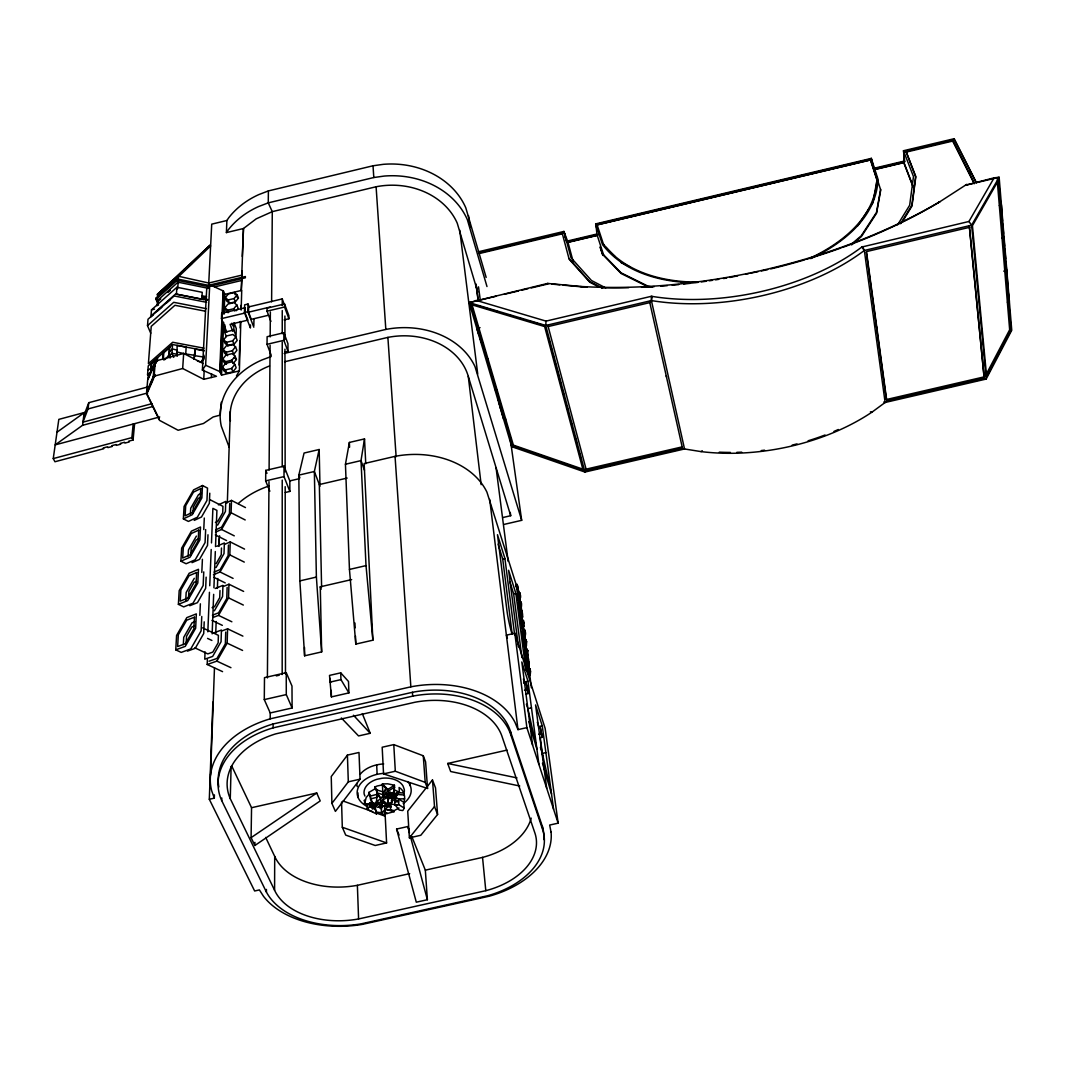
<?xml version="1.0" encoding="UTF-8"?>
<svg xmlns="http://www.w3.org/2000/svg" width="1065" height="1065" viewBox="0 0 1065 1065"><rect width="100%" height="100%" fill="white"/><g stroke="black" fill="none" stroke-linecap="round" stroke-linejoin="round"><path stroke-width="1.5" d="M282.185 674.544L282.225 480.089M282.225 466.789L282.238 342.131M282.238 333.824L282.252 310.554M282.252 305.562L282.252 298.919L248.664 306.906L248.544 312.178L251.287 319.327L268.407 315.267M274.584 890.247L230.266 798.683A78.278 52.611 -2.9 0 1 275.768 733.865L414.991 702.234A74.537 50.867 -5.5 0 1 502.281 737.246L534.603 832.164A71.288 46.487 -6.4 0 1 485.8 890.686L358.599 918.949A71.382 45.981 -4 0 1 274.584 890.247L274.703 856.38L265.691 837.423M912.865 186.335L903.786 162.679L903.732 151.403M221.72 800.614A87.157 58.575 -2.9 0 1 273.093 727.861L273.106 723.974L412.435 692.29A83.283 56.938 -5.5 0 1 510.481 731.469L542.378 826.48L542.884 830.314A83.043 54.195 -6.3 0 1 487.69 895.732L360.809 923.914A83.19 53.649 -4 0 1 266.41 892.071L221.72 800.614L221.8 797.991M266.41 892.071L266.436 889.448M271.615 301.821L272.281 211.655L268.26 202.856L268.393 190.915L373.016 165.781L383.32 164.329A80.634 68.027 -2.6 0 1 465.804 207.848L486.159 277.419M551.058 832.031A90.365 59.094 -6.3 0 1 489.474 896.144L362.087 924.433A90.525 58.495 -4 0 1 263.468 896.251L259.421 889.927L254.642 890.992L209.312 799.283L214.305 798.151L211.669 790.749A94.838 63.86 -2.8 0 1 270.191 718.835L270.23 712.951L264.28 699.598L264.493 677.646L286.245 672.681L291.983 686.046L292.103 707.972L270.23 712.951M267.395 677.926L268.992 481.646M269.086 470.011L270.084 345.246M270.151 336.939L270.364 311.978M270.909 321.43L267.049 311.166L267.089 308.118L284.555 303.978L288.881 315.719L288.895 318.768L284.142 319.899M269.844 491.231L265.664 480.887L265.771 470.384L283.996 466.124L289.813 480.901L289.866 491.418L285.3 492.483M271.229 355.297L267.035 344.315L267.115 336.713L283.862 332.746L287.949 343.729L287.976 351.33L284.941 352.049M254.881 845.49L251.087 837.662L251.553 807.709L316.731 793.012L320.206 800.92L254.881 845.49L254.921 842.335M528.466 669.313L528.32 671.789L526.816 664.187M530.53 671.176C530.437 683.97 522.635 661.352 527.202 660.5C529.412 669.845 529.372 667.582 530.53 671.176L529.265 671.469M253.843 325.65L253.949 319.46M250.475 324.905L250.408 327.993L244.457 312.538L244.657 304.83L248.052 304.031L249.237 307.106M523.301 630.826C525.311 627.538 526.949 636.923 523.794 636.431M526.39 645.763L524.446 643.992L522.036 631.652L523.328 631.212L525.644 641.942L525.87 639.493L526.616 641.862L526.39 645.763L525.072 646.082M253.803 327.195L247.865 311.726L248.052 304.031M230.266 798.683L231.118 766.427M232.796 331.242L230.093 324.359L247.879 320.139L245.136 312.99L245.27 307.705L221.666 313.31L221.453 318.621L226.832 332.213M522.09 620.749C524.992 619.83 523.82 625.022 523.834 626.566L522.542 626.886M241.862 270.883L241.728 275.689L243.486 228.509L256.199 218.844L272.281 211.655L376.091 186.761A70.53 59.241 -2.7 0 1 457.244 223.184L477.759 292.196M242.274 256.452L243.486 228.509L226.406 232.596L226.885 220.508L228.709 217.792A83.443 69.438 1.6 0 1 258.742 194.629L268.393 190.915M239.066 365.095L239.785 340.867M240.171 327.94L240.357 321.484M240.743 308.65L240.836 305.442M241.609 279.975L241.262 290.998L242.194 275.05L208.767 283.024L177.709 276.088L157.327 294.379L157.793 297.814M236.443 375.958L239.372 370.9L240.823 321.577M241.156 310.075L241.728 290.359L224.835 294.379L224.036 314.148M225.727 632.091L225.354 643.793L216.98 658.45L209.059 661.205M227.125 587.414L226.765 598.543L218.591 612.828L212.414 615.211M228.442 545.027L228.11 555.637L220.136 569.562L214.092 572.091M229.734 503.439L229.428 513.543L221.64 527.135L215.729 529.811M207.382 659.688L207.196 664.48L216.874 661.125L227.164 643.154L227.591 628.816L222.053 630.866M213.093 617.447L218.498 615.37L228.536 597.851L228.948 584.219L223.53 586.402M213.439 574.741L220.042 571.985L229.827 554.892L230.226 541.912L244.564 549.101M215.529 532.154L221.56 529.451L231.105 512.771L231.478 500.404L245.469 507.579M364.416 800.694L364.443 800.028L364.603 803.862L369.635 803.729L371.951 801.612L368.849 792.427L375.026 788.832L374.933 786.915L377.276 785.97L382.441 784.905L385.823 788.326L383.027 793.452M364.603 803.862L366.174 797.512L368.929 794.344M518.176 595.202C518.415 589.331 521.943 596.027 520.106 598.517L518.815 598.823M227.338 502.76L230.32 411.463M214.305 798.151L214.411 794.863M233.781 330.043L234.02 322.775L236.284 328.553L236.044 335.834L233.781 330.043L224.622 332.213L226.339 336.553M219.989 590.543L219.736 597.625L214.544 606.704L212.081 607.662M221.48 548.022L221.24 554.785L216.168 563.638M209.312 799.283L212.893 702.075M210.537 775.187L214.478 667.755M215.742 633.036L216.168 621.467M217.38 588.413L217.739 578.495M218.964 545.44L219.204 538.823M212.148 633.861L213.666 594.35M213.919 587.774L215.316 551.55M215.516 546.611L216.914 510.401L212.893 508.364L211.482 542.924M203.961 355.204L203.868 359.278L201.458 361.94L197.464 361.195M207.835 631.825L209.446 592.313M209.725 585.723L211.203 549.513M239.372 370.9L221.547 375.106L223.69 322.389M224.622 332.213L224.915 324.932M1001.326 214.837L1001.899 216.461A40.457 7.535 77.8 0 1 1001.579 219.097M205.066 651.86L204.76 659.195L212.654 656.426L221.054 641.756L221.44 630.054L213.546 632.969M221.547 375.106L219.709 371.512L223.091 290.865L209.752 284.701L206.677 289.387L202.39 370.088L216.461 376.304L203.734 379.313L182.674 368.503L154.106 376.185L146.477 393.611L159.51 420.356L178.121 430.26L203.455 423.497L213.16 416.974L220.242 415.097L221.254 402.251M220.202 371.778L222.332 320.751M222.612 314.162L223.091 290.865M204.214 621.84L203.708 633.555L195.268 648.292L187.453 651.128M206.144 577.163L205.665 588.293L197.438 602.67L189.796 605.719M207.981 534.776L207.515 545.387L199.488 559.405L192.02 562.639M209.778 493.215L209.339 503.319L201.511 516.991L194.203 520.399M203.868 357.387L201.458 361.94L203.947 357.068L194.815 355.697L195.201 348.801L193.923 358.865M199.834 615.37L200.366 603.828M201.804 572.477L202.403 559.285M203.761 529.585L204.294 518.043M211.349 377.516L211.522 373.682M201.764 616.475L201.125 630.813L190.768 648.918L181.21 652.392L175.752 649.85L176.59 635.459L186.801 617.62L196.333 613.893L195.654 628.23L185.27 646.348L175.752 649.85M203.761 571.892L203.149 585.524L193.045 603.163L183.713 606.89L178.388 604.348L179.186 590.662L189.157 573.263L198.476 569.296L197.824 582.928L187.706 600.593L178.388 604.348M205.651 529.585L205.079 542.564L195.214 559.777L186.095 563.744L180.904 561.202L181.662 548.155L191.38 531.182L200.5 527.002L199.874 539.982L190.009 557.208L180.904 561.202M202.483 485.52L201.884 497.887L192.259 514.688L183.366 518.895L184.085 506.461L193.577 489.9L202.483 485.52L207.515 488.103L206.956 500.47L197.345 517.244L188.425 521.424L183.366 518.895M202.39 370.088L205.625 365.268L209.752 284.701M176.63 352.275L177.043 354.858L176.71 351.956L185.723 353.979L186.149 347.097L177.083 345.38L177.163 356.349M186.149 643.766L186.535 636.298L191.86 627.005L194.349 626.047M188.532 598.49L188.904 591.381L194.096 582.315L196.519 581.304M190.795 555.531L191.141 548.768L196.213 539.928L198.583 538.863M193.005 513.423L193.351 506.967L198.29 498.353L200.606 497.235M208.434 285.327L208.487 288.362L178.028 282.172L157.553 300.463L156.582 300.703L155.996 299.305L156.116 298L176.564 279.696L178.534 279.23L208.434 285.327L245.376 276.527L245.336 277.805L208.367 286.618L178.441 280.534L176.471 281L155.996 299.305L158.339 301.049L160.748 298.892M203.734 379.313L204.214 370.261M208.62 285.726L211.722 224.143L226.885 220.508M542.231 737.339L540.075 726.543L542.231 737.339L539.862 737.872M183.326 644.684L183.726 637.349L192.073 622.785L194.669 621.774M185.723 600.487L186.162 592.499L194.296 578.308M188.132 556.05L188.465 549.966L196.399 536.094M190.409 514.022L190.715 508.231L198.476 494.706L201.392 493.295M204.214 350.505L172.543 344.528L172.011 353.3L173.728 357.374M529.052 675.623L529.092 674.864M170.134 358.04L168.936 355.99L169.495 347.217L169.388 354.019C157.474 372.763 165.581 338.257 163.264 359.398M651.327 296.31L546.026 321.111L545.746 325.477L584.951 472.048L684.529 448.964L651.407 300.583L651.327 296.31L652.139 296.403A176.191 96.862 -11.3 0 0 861.811 247.027L968.937 221.48L994.124 177.828L999.143 177.283L1011.75 330.27L986.163 379.06L885.135 402.477L883.777 401.998M527.681 655.507L526.23 655.441L527.628 655.547C527.641 653.95 528.919 648.558 525.897 649.45M182.674 368.503L183.673 353.447L155.383 361.075L147.769 379.02L155.33 361.674L156.369 361.994M157.088 361.235L157.314 357.933L157.394 361.461M176.91 287.257L176.417 294.206L201.857 299.265L202.23 292.316L176.91 287.257L151.496 309.875L150.884 316.891L153.32 314.721M176.564 279.696L176.471 281L178.814 282.757M177.549 288.815L178.534 279.23M178.228 279.523L178.414 276.833L210.617 245.988L209.938 245.256L157.327 294.379M157.633 358.16L151.576 363.485L150.777 369.874M148.581 377.09L147.569 374.76L148.235 365.921L172.543 344.528M150.737 333.238L147.502 325.664L148.008 319.247L174.101 295.95L206.623 302.314M522.582 617.128L522.076 615.796L520.838 616.076L521.291 617.434L522.516 617.154C523.714 610.964 514.954 589.824 520.466 614.425M521.331 607.769L519.906 607.689L521.278 607.796C521.384 606.278 522.476 601.232 519.627 602.111M520.159 607.409L520.053 608.075M154.106 376.185L155.383 361.075M156.116 298L158.459 305.189M157.088 305.788L157.553 300.463M146.477 393.611L154.159 375.586L155.197 375.905M153.626 378.488L147.676 392.093L146.637 391.787L147.662 380.232L155.237 362.872L156.262 363.192M525.724 694.114L528.147 693.555L528.293 691.917L525.977 682.572L523.567 683.118M85.999 412.088L58.815 419.384L53.25 458.589L54.954 461.744L103.704 448.738L103.292 447.952L107.552 446.807L107.951 447.606L112.198 446.475L111.798 445.676L116.045 444.544L116.458 445.343L120.704 444.198L120.305 443.413L124.552 442.281L124.951 443.067L129.211 441.935L128.812 441.136L133.072 440.005L134.589 423.817M133.072 440.005L131.874 437.622L133.165 424.043M525.977 682.572L528.147 693.555M374.933 786.915L377.05 789.99L377.236 793.824L376.371 802.571L374.92 803.489L371.991 802.584L370.487 798.95L376.983 797.286L377.143 791.907L375.026 788.832M152.069 403.635L82.963 422.139L88.022 408.947L88.794 402.677L147.516 387.021M159.723 416.947L55.194 444.877L82.564 425.308L84.162 412.727L56.991 432.217M976.365 182.461L954.187 138.703L903.479 150.751L913.477 176.564L909.656 205.265L897.635 224.795M364.51 438.913L361.008 460.613L366.014 565.621L372.883 640.185L355.803 644.099L349.453 569.442L345.446 464.247L349.373 442.441L364.51 438.913L365.761 463.768M372.337 808.694L373.629 806.897L373.456 803.037L372.164 804.847L372.337 808.694L374.827 808.854L374.92 803.489M586.03 471.01L584.951 472.048L511.719 446.661L469.186 302.606L545.746 325.477L651.407 300.583L652.139 296.403M880.622 189.317L876.482 212.441L861.279 235.778L851.454 244.138M396.673 792.506L396.846 795.382L390.522 794.889L392.626 797.472L393.251 793.199M394.463 797.059L394.902 804.727L399.255 810.052L402.663 810.572L403.369 809.786L404.141 808.055L403.781 802.304C405.792 797.246 404.194 790.257 399.109 787.501L399.388 792.28L393.797 795.169L394.476 785.238L387.7 783.813L382.388 783.947L383.32 802.557L381.203 803.649L381.31 805.579L377.969 807.297L375.053 806.378L377.969 804.541L381.31 805.579M528.946 665.412C524.579 660.353 529.864 671.616 529.212 661.312C527.082 660.5 530.051 652.965 524.592 651.074L526.829 662.643M525.937 639.533C520.399 646.588 525.87 637.123 522.635 633.302L523.887 633.009M524.592 629.934C526.23 641.636 517.55 602.657 522.742 632.264M319.167 449.51L314.361 471.502L316.385 577.07L321.657 651.913L304.603 655.814L299.877 580.891L298.826 475.123L304.071 453.038L319.167 449.51L319.953 484.642M520.918 601.885L520.625 604.148L518.442 593.871L517.058 593.871L519.227 605.08M176.75 350.079L172.277 348.894L169.521 351.823M519.627 592.659L519.401 594.922L517.071 584.419L520.106 598.517M185.723 353.979L194.895 355.364L193.83 359.171M390.203 806.258L391.041 803.103L390.402 810.092L384.785 809.16L388.352 806.498L388.153 802.664M381.27 812.781L384.838 810.119L384.864 815.75L381.27 812.781L381.789 805.233M382.215 804.82L381.084 808.934L378.807 807.044M83.762 415.843L88.794 402.677M375.439 805.18L374.614 807.177L376.491 813.953L368.344 809.946L365.681 804.075M153.214 369.222L155.104 364.882M146.637 391.787L154.265 374.361L155.304 374.68M388.911 793.758L387.407 794.543L388.006 802.917L391.601 802.864L392.785 800.348L392.572 796.514L394.569 798.976M395.687 799.908L398.63 801.785L394.742 801.852L396.792 794.423L404.008 794.983M396.846 795.382L395.581 797.991L393.118 796.42M381.909 802.278L383.32 799.549L383.32 802.557M383.36 800.521L381.257 804.607L377.915 803.582L383.36 800.161M985.99 374.787L1009.66 329.751L997.319 181.449M985.218 376.238L986.629 376.451L1011.044 329.937L998.65 179.998L997.186 179.839M383.12 795.355L383.853 794.037L383.014 793.771L383.16 796.314L380.658 797.898L380.844 801.745M382.388 783.947L387.82 789.445L388.126 795.182L384.918 797.206L383.999 796.913L386.076 793.119L385.783 787.381M217.633 525.125L225.421 511.506L225.767 501.402L218.392 504.863M216.022 567.538L224.009 553.587L224.369 542.977L216.834 546.278M214.385 610.804L222.572 596.506L222.944 585.377L215.223 588.492M998.65 179.998L972.438 225.66L986.629 376.451M900.591 223.703L911.88 205.319L915.687 176.258L906.009 151.363L952.629 140.287L974.182 182.954M902.414 221.653L911.959 206.104L915.78 177.03L906.009 151.363M857.831 225.74L869.333 208.221M871.103 205.518L872.874 202.829L877.001 180.145L870.331 159.55L871.277 158.405L878.013 179.239C876.455 217.446 842.721 243.659 810.705 258.635M226.406 232.596L228.243 229.867A84.148 69.718 1.4 0 1 258.529 206.583L268.26 202.856L373.802 177.522L384.199 176.071A81.313 68.306 -2.7 0 1 467.362 219.709L486.985 286.552M563.119 232.556L563.931 231.438L571 257.717L591.421 280.468L605.705 287.909M347.416 755.098L331.242 776.571L331.907 803.369L335.395 811.397L360.05 779.181L358.998 752.476L347.416 755.098L348.308 781.83L331.907 803.369M432.483 779.953L407.722 811.157L409.386 837.836L420.795 835.28L437.582 814.485L435.518 787.887L432.483 779.953L434.52 806.551L437.582 814.485M232.955 371.805L236.177 367.758L234.846 364.39L231.851 361.834L225.634 363.311L222.385 367.345L223.743 370.7L226.725 373.282L232.955 371.805L231.624 368.437L234.846 364.39M235.112 356.176L236.43 359.504L233.222 363.511L231.904 360.183L235.112 356.176L232.13 353.647L225.94 355.111L222.718 359.105L224.049 362.433L226.033 364.137M223.211 349.706L226.153 352.209L232.33 350.744L235.525 346.791L232.556 344.288L226.406 345.752L223.211 349.706L224.608 353.221L226.579 354.898M409.386 837.836L434.52 806.551M234.034 344.315L237.202 340.387L235.831 336.913L232.889 334.463L226.778 335.914L223.597 339.815L224.981 343.289L227.91 345.766L234.034 344.315L232.663 340.84L235.831 336.913M224.888 307.825L227.764 310.168L233.768 308.743L236.869 304.976L233.981 302.633L228.003 304.058L224.888 307.825L226.179 311.126L228.096 312.697M236.084 310.794L238.147 308.278L236.869 304.976M235.378 301.821L238.454 298.094L237.189 294.819L234.327 292.529L228.389 293.94L225.301 297.654L226.565 300.916L229.428 303.232L235.378 301.821L234.114 298.546L237.189 294.819M946.945 141.352L953.215 139.861L954.187 138.703M512.704 445.782L513.37 445.117L471.795 303.898L471.089 304.563L512.704 445.782L583.127 470.171L544.628 326.556L471.089 304.563M505.05 419.81L505.729 419.144M496.49 390.762L497.169 390.096M177.709 276.088L209.938 245.256M487.238 359.384L487.943 358.719M478.238 328.845L478.944 328.18M188.186 266.942L191.727 263.641M369.595 802.77L369.755 806.618L371.712 806.738L371.046 803.436L371.951 801.612M369.755 806.618L371.139 805.366L371.006 802.477M158.033 295.125L178.414 276.833M167.977 292.449L170.387 290.292M152.095 314.974L175.618 293.967L207.329 300.184M147.502 325.664L173.715 302.314L206.384 308.677M156.968 311.486L161.827 307.173M166.686 302.846L170.347 299.611M163.704 352.808L169.801 347.443M147.902 370.327L151.257 367.891M147.569 374.76L150.604 372.098L151.576 363.485M168.936 355.99L172.011 353.3L176.577 354.152M851.561 244.91L861.385 236.563L876.588 213.213L880.715 190.089L873.832 168.323L904.678 160.975L903.479 150.751L904.784 151.723M381.03 807.976L384.585 805.326L384.851 812.941M683.757 448.844L701.063 451.613A168.909 102.546 -10.7 0 0 872.235 411.969L885.734 402.038M994.124 177.828L965.476 185.243L973.49 183.353M842.535 247.426A354.898 180.105 -11.8 0 0 938.145 202.843L939.969 201.591A357.973 181.383 -11.8 0 1 580.678 286.472L547.61 283.436L469.186 302.606L496.223 296.216M701.063 451.613L702.301 450.775M251.087 837.662L316.731 793.012M398.976 808.016L394.117 810.678L390.948 809.826M938.145 202.843L966.86 184.285M387.82 789.445L394.476 785.238M523.78 626.606L520.758 612.202L523.128 622.892L523.408 620.509L522.17 620.788M810.039 258.169C841.829 243.313 875.337 217.3 876.908 179.373L870.398 159.218L596.893 224.222L597.079 224.955L870.504 159.99L870.398 159.218M366.946 805.566L369.755 804.088M367.079 808.455L372.683 805.486M390.362 792.027L388.858 792.799L389.164 798.55M383.174 799.669L387.554 797.405L388.246 804.581L382.402 800.081M387.66 799.322L390.682 797.765L390.416 792.972L396.726 793.465M226.312 502.826L231.478 500.404M215.423 522.476L217.766 521.397L222.718 512.758L222.944 506.328L209.858 499.645M224.941 544.215L230.226 541.912M394.17 811.636L386.741 813.62L384.678 811.903L384.651 809.094L394.17 811.636L394.117 810.678M271.216 356.509L261.99 359.943A80.767 63.314 -0.3 0 0 221.294 426.16L229.215 447.353M566.593 241.968L598.237 234.433M88.022 408.947L146.97 393.131M82.564 425.308L152.828 406.497M53.25 458.589L131.874 437.622M370.487 798.95L370.354 796.061L376.85 794.397M214.877 286.844L242.035 280.375M151.496 309.875L154.505 309.156M203.149 299.545L206.344 298.772M225.301 297.654L228.163 299.957L234.114 298.546M478.385 251.779L563.931 231.438L565.701 238.467M873.473 166.912L871.277 158.405L595.668 223.903L597.012 229.534M494.08 248.97L500.497 247.439M516.552 243.619L522.982 242.101M535.828 239.039L545.453 236.763M600.154 223.757L870.331 159.55M906.209 151.03L912.465 149.539M478.944 252.844L562.174 233.075L569.136 259.168L589.784 282.225L598.45 286.765M870.478 159.87L596.986 224.848L595.668 223.903L602.497 244.564C623.997 272.6 661.085 282.385 695.006 282.757A354.898 180.105 -11.8 0 0 698.187 282.332M479.144 253.576L562.36 233.807L562.174 233.075M906.102 152.135L952.709 141.059L974.249 183.739M244.457 312.538L247.865 311.726M221.453 318.621L245.136 312.99M248.544 312.178L270.404 306.986M267.049 311.166L284.555 307.013L284.555 303.978M566.407 241.276L596.44 234.14M567.192 241.995L597.651 234.766M874.764 168.989L904.278 161.987M904.931 161.627L874.032 168.962L874.139 169.721L903.786 162.679M567.259 242.327L597.731 235.099M874.898 169.308L904.425 162.293M223.597 339.815L226.539 342.291L232.663 340.84M267.035 344.315L283.862 340.334L283.862 332.746M504.171 294.339L518.482 290.958M521.65 290.199L528.014 288.695M531.195 287.949L547.091 284.182M976.698 182.594L999.143 177.283L971.626 225.181L986.163 379.06L983.94 378.781M222.718 359.105L225.687 361.661L231.904 360.183M284.129 353.46L385.823 329.431A77.665 61.757 -3.9 0 1 475.043 366.719L521.677 520.332L503.918 524.433M222.385 367.345L225.381 369.914L231.624 368.437M146.77 393.504L147.569 393.318M284.555 361.781L387.886 337.392A67.867 53.956 -3.9 0 1 468.281 376.398L510.694 515.713L502.707 517.563M480.022 327.647L476.814 328.406A38.912 2.889 76.6 0 0 479.064 335.608M651.407 300.583A178.893 98.526 -11.3 0 0 864.341 250.448L971.626 225.181L968.937 221.48M969.829 227.258L866.497 251.593L886.772 400.626L984.18 378.048L969.323 226.233L984.18 378.048M494.999 389.67L496.09 389.417M1006.532 269.844L1006.159 273.226M1003.723 271.162L1006.824 270.443M265.664 480.887L284.009 476.614L283.996 466.124M345.446 464.247L361.008 460.613L364.483 470.251M289.813 480.901L299.305 478.678M518.841 593.059L486.958 492.216A80.128 60.572 -4.6 0 0 395.048 456.353L364.15 463.568L372.883 640.185M347.163 478.065L319.34 484.548L321.603 587.028M983.701 376.983L886.36 399.548L866.298 252.165M586.389 470.251L682.412 447.992L649.557 301.541L649.823 302.606L548.076 326.569L547.876 325.477L586.389 470.251L586.189 469.132L682.132 446.887L682.412 447.992M597.225 468.414L603.615 466.923M606.81 466.19L616.409 463.967M638.787 458.775L645.19 457.298M648.385 456.552L653.178 455.447M670.764 451.36L677.167 449.883M886.999 401.252L893.468 399.748M919.308 393.757L924.167 392.639M946.785 387.394L953.242 385.889M974.249 381.03L980.705 379.526M299.877 580.891L316.385 577.07M349.453 569.442L366.014 565.621M321.657 651.913L320.272 586.815L351.636 579.586M512.159 633.915L502.72 559.045L504.93 558.539L497.475 534.697L506.993 610.951A17.426 1.597 77.3 0 0 512.039 634.048M520.146 602.857L515.873 584.831L517.124 584.432M515.873 584.831L517.231 584.698M516.006 584.978L516.285 585.87L517.51 585.59M516.285 585.87L517.683 586.216M521.917 657.598L513.649 593.884L515.833 593.391L508.604 570.268L518.455 646.854M518.402 592.939L519.693 592.712M519.8 592.992L518.482 592.992M517.084 594.004L518.336 593.591M517.058 593.871L518.442 593.871M518.895 594.27L520.119 593.99M517.217 594.15L517.497 595.042L518.722 594.763M519.028 594.749L520.239 594.47M517.497 595.042L518.895 595.388M518.682 598.423L519.933 598.237M518.748 598.65L519.973 598.37M519.8 602.444L521.025 602.164M518.296 603.269L519.574 602.857M518.336 603.136L519.667 603.123M520.119 603.442L521.344 603.163M518.442 603.402L518.722 604.294L519.946 604.015M518.722 604.294L520.133 604.64M519.973 607.902L521.198 607.622L518.309 593.724M520.852 611.377L522.156 611.15M521.038 611.709L522.263 611.43M521.704 623.864L519.534 612.628L520.812 612.215M519.534 612.628L520.905 612.481M519.667 612.761L519.946 613.653L521.184 613.373M520.758 615.783L522.076 615.796M521.144 617.034L522.382 616.755M521.211 617.261L522.449 616.981M276.274 675.902L279.23 675.223M522.276 621.068L523.514 620.788M520.758 621.947L522.063 621.667M520.812 621.947L522.156 621.933M520.918 622.213L521.198 623.105L522.449 622.825M522.835 623.118L524.073 622.839M523.141 624.516C519.321 625.235 525.697 627.338 522.422 626.579M521.996 625.235L523.248 624.955M522.09 625.528L523.328 625.248M524.672 629.974L523.421 630.254L524.779 630.254M340.733 672.84L329.511 675.41L331.401 696.896L348.907 692.902L348.508 681.494L340.733 672.84L340.946 679.616L348.907 692.902M551.031 832.045L549.66 825.056L558.14 823.165L545.134 728.354L514.821 633.249L506.381 635.179L507.406 638.348M522.036 631.652L523.434 631.478M523.98 632.024L525.218 631.731M524.1 632.583L525.338 632.304M523.727 636.258L523.168 634.354L524.419 634.061L522.023 621.8M523.261 634.78L524.513 634.5L525.045 636.151M523.354 635.073L524.606 634.793M523.661 636.045L524.912 635.752M523.687 636.138L524.978 635.978M329.684 682.186L340.946 679.616M526.043 639.812L524.699 639.825M264.28 699.598L286.285 694.58L286.245 672.681M525.724 653.75L523.288 641.17L524.712 641.143L526.962 651.74L527.228 649.197L525.977 649.49M523.314 641.316L524.606 640.877M523.341 641.157L524.712 641.143M525.125 641.103L526.363 640.824M525.245 641.583L526.496 641.303M523.447 641.423L523.727 642.315L524.992 642.035M525.365 642.155L526.616 641.862M523.727 642.315L525.178 642.674M524.446 643.992L525.697 643.713L523.328 631.212M524.539 644.432L525.884 644.445M524.965 645.789L526.216 645.51M525.005 645.909L526.256 645.63M526.083 649.756L527.335 649.477M526.004 650.901L524.579 650.928L526.696 660.34M526.403 650.768L527.654 650.489M526.536 651.248L527.787 650.968M525.018 652.086L526.283 651.793M525.205 652.725L526.469 652.432M526.256 655.547L527.561 655.388M527.202 659.222L528.533 658.969M527.375 659.528L528.639 659.235M270.191 718.835L410.85 686.832A91.058 62.263 -5.5 0 1 514.954 722.256L517.989 729.632L526.869 727.635L514.821 633.249M525.897 660.939L527.202 660.5M525.884 660.793L527.308 660.753M526.03 661.046L526.323 661.951L527.588 661.658M527.774 662.297L526.323 661.951M527.215 664.347L528.493 664.054M527.534 665.306L528.826 665.119M527.601 665.532L528.866 665.239M528.693 669.392L529.957 669.1M273.093 727.861L412.701 696.137A83.456 56.951 -5.5 0 1 510.947 735.289L542.884 830.314M528.346 673.573L529.625 673.28L527.175 660.659M528.453 674.012L529.731 673.719L530.264 675.37M528.533 674.305L529.811 674.012M528.852 675.277L530.157 675.077M528.919 675.49L530.197 675.21M532.593 745.101L521.823 661.951L527.96 681.161L524.379 681.973L523.434 679.017M524.486 690.253L526.909 689.694M362.326 713.617L370.234 733.292L358.559 735.942L341.359 717.97M531.475 707.839L527.841 708.651L536.893 749.081L528.799 721.697M393.784 744.608L382.175 747.231L383.546 773.882L427.544 788.459L425.601 761.874L423.271 755.777L393.784 744.608L395.315 771.233L425.201 782.362L427.544 788.459M553.587 809.28L542.258 725.877L538.757 726.676L537.319 722.19M538.677 734.238L541.06 733.705M348.308 781.83L360.05 779.181M383.546 773.882L395.315 771.233M519.733 786.01L450.681 771.526L447.686 763.472L507.06 750.093M540.394 747.404L542.338 753.394L545.892 752.596M412.022 837.077L425.334 870.158L427.385 899.725L416.295 902.188L396.606 829.049L407.775 826.547L408.987 829.555M375.852 812.821L385.224 816.203L386.595 842.934L375.213 845.49L345.712 835.093L342.304 827.252L341.559 802.025M274.703 856.38A70.21 45.955 -3.9 0 0 357.374 885.308L409.652 873.646M425.334 870.158L482.538 857.392A70.117 46.461 -6.3 0 0 531.195 818.133M729.831 277.459L737.699 275.835M745.58 274.198L748.735 273.559M750.306 273.226L758.2 271.602M761.355 270.949L767.665 269.645M525.844 650.635L528.4 663.761M384.066 812.741L386.688 812.662L386.741 813.62M404.633 798.817L398.47 798.91L398.803 804.661L404.141 808.055M394.902 804.727L398.803 804.661M697.841 282.118C663.375 282.145 625.435 272.693 603.509 244.204M681.44 282.624L689.721 282.757M870.398 411.836L872.235 411.969M398.124 792.626L403.888 793.066M551.883 284.102L559.884 284.848M563.092 285.14L582.302 286.898A354.898 180.105 -11.8 0 0 587.015 287.151M999.329 205.638L1000.781 205.798M1002.032 238.067L1003.47 238.227M1004.801 271.362L1006.212 271.548M1007.37 302.207L1008.768 302.38M1009.66 329.751L1011.044 329.937M380.951 805.38L391.241 806.937M397.391 805.02L389.644 803.849L389.803 806.724M374.827 808.854L374.521 805.26L376.398 812.036L381.443 812.808M511.719 446.661L516.219 447.393M203.987 348.188L172.676 342.264L148.408 363.644L151.23 326.369L174.926 305.282L205.478 311.22M195.108 349.12L204.134 350.824M201.485 298.307L207.888 299.558M202.044 295.79L206.623 296.709M201.844 297.175L206.424 298.094M447.686 763.472L516.978 777.889M652.619 287.111L647.919 286.112L621.015 272.813L603.669 254.921M580.678 286.472L582.302 286.898M371.046 803.436L372.803 803.942L372.99 807.789M476.095 300.343L546.026 321.111M479.623 306.227L487.451 308.57M490.579 309.502L498.407 311.845M507.792 314.654L512.478 316.052M518.748 317.929L523.434 319.327M529.691 321.191L537.519 323.534M540.647 324.466L545.347 325.877M154.292 376.983L153.254 376.664L154.225 365.162L155.264 365.481M373.629 806.897L375.093 807.35M383.054 794.73L377.183 792.866L380.658 797.898M377.05 789.99L383.746 792.12L383.999 796.913M513.37 445.117L583.793 469.479M547.61 283.436L548.688 283.809M342.304 827.252L386.595 842.934M343.063 801L372.737 811.703M394.756 790.017L399.388 792.28M205.625 365.268L219.709 371.512M207.196 664.48L222.572 671.642M216.874 661.125L230.945 667.688M194.815 647.826L207.795 653.897L212.814 652.113L218.152 642.807L218.405 635.352L202.603 627.844M207.555 638.401L211.882 640.451M227.164 643.154L242.58 650.449M227.591 628.816L242.9 636.125M211.988 620.402L222.332 625.355M218.498 615.37L231.864 621.787M228.536 597.851L243.339 605.053M620.815 262.456L629.668 266.783M228.948 584.219L243.632 591.421M213.679 577.257L225.208 582.901M220.042 571.985L233.089 578.402M648.079 286.858L621.188 273.559L603.842 255.667L597.026 234.753L595.894 224.569M229.827 554.892L244.284 562.094M215.33 534.923L226.579 540.567M221.56 529.451L234.273 535.855M231.105 512.771L245.203 519.96M183.673 353.447L203.135 363.511M602.59 288.269L589.597 281.48L568.95 258.422M395.514 797.033L403.781 802.304M169.388 354.019L169.907 356.429M382.495 801.998L388.352 806.498M236.537 296.549L238.454 298.094M234.433 357.827L236.43 359.504M386.076 793.119L388.126 795.182M605.972 247.28L615.104 256.625M183.952 269.512L184.644 270.257M353.447 715.227L370.234 733.292M390.682 797.765L392.785 800.348M861.785 247.013L864.341 250.448L885.135 402.477M377.236 793.824L380.698 798.857L376.331 801.612L376.504 805.459M954.52 140.048L976.232 182.9M969.629 171.225L971.12 174.181M862.424 246.574L864.341 250.448M146.531 393.012L159.191 418.998M231.864 766.294L251.553 807.709M286.285 694.58L292.103 707.972M156.701 299.398L157.953 302.38M371.139 805.366L371.712 806.738M368.849 792.427L370.354 796.061M396.606 829.049L399.069 835.067M265.771 470.384L266.956 473.326M225.381 369.914L226.725 373.282M320.272 586.815L321.204 589.158M226.153 352.209L227.564 355.737M225.687 361.661L226.579 363.871M226.539 342.291L227.91 345.766M284.009 476.614L289.866 491.418M232.33 350.744L233.728 354.272L236.909 350.305L235.525 346.791M876.455 326.729L876.868 327.794M227.764 310.168L228.629 312.378M231.89 323.174L232.969 325.93M299.891 477.852L298.826 475.123L314.361 471.502L319.979 486.239M228.163 299.957L229.428 303.232M223.57 291.118L224.835 294.379M573.156 261.564L567.805 241.662L564.117 232.143L566.234 240.57M233.768 308.743L234.62 310.953M903.679 161.893L913.344 187.041M234.327 292.529L235.165 294.699M283.862 340.334L287.976 351.33M364.909 796.061L364.15 794.011A20.208 13.539 -4.6 0 1 376.957 779.287L382.109 778.235A20.208 13.539 -4.6 0 1 403.063 786.023L404.261 789.418A20.208 13.539 -4.6 0 1 404.301 791.788M282.252 298.919L284.355 304.657M284.555 307.013L288.895 318.768M596.893 224.222L603.695 244.95M600.367 247.586L602.923 255.387M600.061 246.88L602.617 254.681M526.869 727.635L558.14 823.165M527.495 655.161L524.566 641.024M526.403 704.205L527.361 707.173M542.258 725.877L535.562 704.937L546.718 788.273M522.17 631.771L522.462 632.663M498.047 544.148L502.72 559.045M509.789 581.557L513.649 593.884M548.755 338.63L550.046 343.423M550.898 346.618L552.176 351.397M553.028 354.592L554.319 359.384M555.171 362.566L556.449 367.358M557.301 370.553L558.579 375.333M559.445 378.528L560.722 383.307M562.427 389.697L563.705 394.476M566.7 405.645L567.978 410.438M570.973 421.607L572.251 426.399M575.246 437.569L576.524 442.348M579.52 453.517L580.798 458.309M407.775 826.547L409.479 832.91M410.331 836.092L427.385 899.725M500.83 409.413L500.151 406.83A38.433 2.769 76.8 0 1 499.232 403.182M567.805 241.662L567.978 242.394L597.199 235.458L597.026 234.753M666.211 375.839L666.477 376.93M521.996 615.503L519.534 602.99M542.338 753.394L551.51 793.918L542.471 763.206M522.968 633.409L523.168 634.354M516.458 586.495L517.058 589.517M517.67 595.668L519.108 602.976M518.895 604.933L520.346 612.282M520.439 615.823L521.051 618.911M521.69 625.301L522.303 628.403M523.913 642.954L524.539 646.109M517.364 591.035L518.162 595.122M522.569 629.801L523.115 632.61M524.845 647.68L525.671 651.953M519.374 595.801L520.159 599.928M329.964 678.285L330.656 682.585M510.215 438.58L521.677 520.332M510.255 512.411L510.694 515.713M540.235 737.672L543.19 759.758M478.505 286.844L480.262 299.984M520.798 607.742L521.451 612.641M522.103 617.54L522.529 620.802M523.181 625.701L523.834 630.6M524.486 635.499L525.138 640.398M525.564 643.659L526.429 650.183M527.082 655.082L527.734 659.981M528.386 664.88L529.039 669.779M529.691 674.678L531.422 687.737M468.48 215.583L470.064 227.471M476.135 284.342L478.305 300.836M475.988 284.222L478.132 300.503M527.96 681.161L538.917 764.43M515.833 593.391L525.897 670.151M871.277 158.405L871.836 162.772M496.05 467.615L508.165 561.415M504.93 558.539L514.675 635.006M459.734 230.16L477.719 373.988M489.7 499.432L517.989 729.632M468.281 376.398L481.154 484.681M510.481 731.469L510.947 735.289M952.629 140.287L952.709 141.059M482.538 857.392L485.8 890.686M1001.979 214.677L1002.485 220.921M1002.751 224.049L1003.523 233.421M1003.776 236.55L1004.561 246.068M1004.827 249.237L1005.613 258.755M1005.879 261.923L1008.262 290.812M1001.579 217.952L1001.846 221.081M1006.957 282.904L1007.224 286.126M423.271 755.777L425.201 782.362M387.886 337.392L396.127 456.672M412.435 692.29L412.701 696.137M395.048 456.353L410.85 686.832M376.091 186.761L385.823 329.431M373.016 165.781L373.802 177.522M410.118 782.695L410.331 785.837M393.584 791.335L393.797 795.169M391.441 799.988L391.601 802.864M387.9 801L388.006 802.917M384.678 811.903L384.864 815.75M376.677 764.883L377.13 774.322M377.782 800.694L377.969 804.541M376.398 812.036L376.491 813.953M349.373 442.441L349.573 447.22M354.951 623.012L355.151 627.884M355.47 635.991L355.803 644.099M357.947 792.853L358.133 797.592M357.374 885.308L358.599 918.949M331.242 690.36L331.401 696.896M304.51 647.507L304.603 655.814M284.901 316.025L284.941 339.229M284.954 349.16L285.154 471.768M285.18 486.678L285.487 673.905M218.818 786.982A86.984 58.562 -2.8 0 1 273.106 723.974M230.399 420.981A70.916 55.593 -0.3 0 1 269.498 365.961M542.378 826.48A82.884 54.195 -6.3 0 1 543.762 839.553M357.241 786.596A26.944 18.132 -4.6 0 1 356.788 783.454M360.289 774.162A26.944 18.132 -4.6 0 1 383.693 763.951M407.669 781.55A27.078 18.145 -4.6 0 1 403.209 803.622M367.878 806.791A27.078 18.145 -4.6 0 1 358.546 786.915A27.078 18.145 -4.6 0 1 384.185 773.39M219.031 546.452A83.456 62.196 -1.4 0 1 219.603 535.775M238.254 503.545A83.456 62.196 -1.4 0 1 268.926 486.013M840.991 247.985A354.898 180.105 -11.8 0 1 806.471 259.301M804.874 259.78A354.898 180.105 -11.8 0 1 770.794 268.899M726.663 278.018A354.898 180.105 -11.8 0 1 723.508 278.551M718.755 279.336A354.898 180.105 -11.8 0 1 715.587 279.842M712.418 280.321A354.898 180.105 -11.8 0 1 709.263 280.801M706.095 281.253A354.898 180.105 -11.8 0 1 701.356 281.919M690.253 283.317A354.898 180.105 -11.8 0 1 683.677 284.062M678.764 284.581A354.898 180.105 -11.8 0 1 672.215 285.207M667.316 285.646A354.898 180.105 -11.8 0 1 660.819 286.152M654.336 286.591A354.898 180.105 -11.8 0 1 641.463 287.284M628.696 287.696A354.898 180.105 -11.8 0 1 601.392 287.683M838.341 429.501A166.034 100.869 -10.7 0 1 833.975 431.405M825.056 434.999A166.034 100.869 -10.7 0 1 808.095 440.79M797.006 443.892A166.034 100.869 -10.7 0 1 792.187 445.09M764.537 450.176A166.034 100.869 -10.7 0 1 761.262 450.575M741.693 452.172A166.034 100.869 -10.7 0 1 736.847 452.345M730.417 452.425A166.034 100.869 -10.7 0 1 719.301 452.172M503.665 419.344A37.435 2.689 76.8 0 1 501.349 411.103M500.949 409.612A37.435 2.689 76.8 0 1 499.365 403.395M498.979 401.798A37.435 2.689 76.8 0 1 498.194 398.576M481.913 343.356A39.964 2.969 76.6 0 1 481.14 341.652M498.926 401.958A38.433 2.769 76.8 0 1 497.741 396.979M1006.878 283.13A38.899 7.016 77.3 0 1 1007.37 285.646M480.941 340.707A38.912 2.889 76.6 0 1 480.062 338.444M1008.342 292.622A37.887 6.829 77.3 0 1 1009.367 301.275M1001.406 204.706A39.405 7.335 77.8 0 1 1001.606 215.583M194.442 617.194L193.883 628.896L185.417 643.673L177.642 646.548L178.308 634.807L186.668 620.216L194.442 617.194M196.626 572.517L196.08 583.647L187.839 598.051L180.238 601.139L180.877 589.957L189.024 575.739L196.626 572.517M198.702 530.13L198.183 540.74L190.129 554.785L182.701 558.06L183.313 547.41L191.261 533.538L198.702 530.13M200.726 488.582L200.233 498.686L192.379 512.385L185.11 515.833L185.696 505.689L193.457 492.15L200.726 488.582M394.582 787.141L393.637 792.293L390.469 793.931L387.913 791.348L394.582 787.141M529.771 668.807L528.506 669.1L529.851 668.833"/></g></svg>
